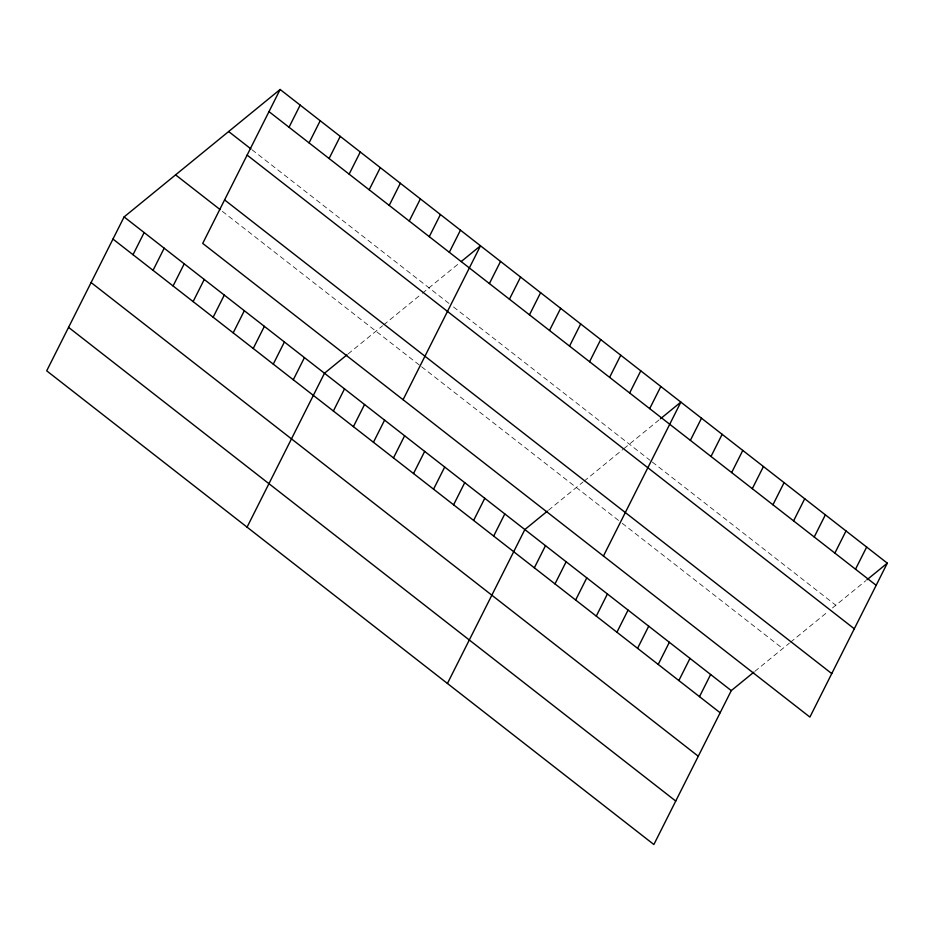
<?xml version="1.0" encoding="UTF-8"?>
<svg xmlns="http://www.w3.org/2000/svg" width="934" height="934" viewBox="0 0 934 934"><rect width="100%" height="100%" fill="white"/><g stroke="black" fill="none" stroke-linecap="round" stroke-linejoin="round"><path stroke-width="0.7" stroke-dasharray="4.67 3.5" d="M348.078 353.963L382.59 325.768M383.699 324.857L421.269 294.175M422.378 293.264L460.112 262.442M548.445 510.279L582.956 482.084M584.065 481.185L622.745 449.581M623.854 448.682L659.404 419.635M754.882 671.336L789.405 643.141M790.503 642.23L828.084 611.536M832.498 607.929L865.853 580.691M252.017 149.767L449.044 303.48M453.504 306.959L650.017 460.275M652.317 462.061L835.813 605.22M222.35 211.341L420.487 365.918M421.608 366.782L621.063 522.398M622.207 523.285L782.774 648.558"/><path stroke-width="1.4" d="M280.13 89.477L202.713 243.389L809.895 717.079L887.3 563.167L280.13 89.477L124.105 216.922L46.7 370.833L653.87 844.523L731.287 690.611L753.808 672.211M133.013 254.702L144.151 232.554M153.048 270.335L164.186 248.187M173.082 285.967L184.22 263.82M193.116 301.6L204.254 279.453M289.026 127.257L300.164 105.11M213.15 317.221L224.288 295.086M309.061 142.89L320.199 120.743M233.196 332.854L244.334 310.707M329.095 158.523L340.233 136.376M253.231 348.487L264.369 326.34M349.141 174.144L360.279 151.997M273.265 364.12L284.403 341.972M369.175 189.777L380.313 167.63M293.299 379.753L304.437 357.605M389.209 205.41L400.347 183.262M247.066 527.15L324.483 373.238L347.004 354.838M409.244 221.043L420.382 198.895M333.38 411.018L344.518 388.871M429.278 236.676L440.416 214.528M353.414 426.651L364.552 404.504M449.324 252.308L460.462 230.161M373.448 442.284L384.586 420.137M403.079 399.705L480.496 245.794L461.186 261.567M393.483 457.917L404.62 435.769M489.393 283.574L500.531 261.427M413.517 473.55L424.666 451.402M509.427 299.207L520.565 277.059M433.563 489.171L444.701 467.035M529.461 314.84L540.599 292.692M453.597 504.804L464.735 482.656M549.507 330.473L560.645 308.325M473.631 520.436L484.769 498.289M569.542 346.094L580.679 323.946M493.666 536.069L504.804 513.922M589.576 361.727L600.714 339.579M447.433 683.466L524.85 529.555L547.371 511.155M609.61 377.359L620.748 355.212M534.353 567.814L545.491 545.666M629.644 392.992L640.782 370.845M554.994 583.913L566.132 561.766M649.69 408.625L660.828 386.478M575.636 600.025L586.774 577.877M603.446 556.022L680.863 402.11L660.478 418.759M596.277 616.125L607.415 593.977M690.366 440.358L701.504 418.21M616.93 632.225L628.068 610.089M711.007 456.469L722.145 434.322M637.572 648.336L648.71 626.189M731.649 472.569L742.799 450.421M658.213 664.436L669.351 642.288M752.302 488.68L763.44 466.533M678.855 680.547L689.992 658.4M772.943 504.78L784.081 482.633M699.496 696.647L710.634 674.5M793.585 520.892L804.723 498.744M814.226 536.992L825.364 514.844M834.879 553.103L846.017 530.956M855.521 569.203L866.659 547.055M866.915 579.816L887.3 563.167M268.992 111.625L876.162 585.314M228.643 131.531L250.907 148.903M247.113 155.102L854.295 628.792M224.592 199.911L831.762 673.601M175.592 174.868L220.12 209.601M124.105 216.922L731.287 690.611M112.967 239.069L720.149 712.759M91.1 282.547L698.27 756.236M68.567 327.355L675.737 801.045"/></g></svg>
